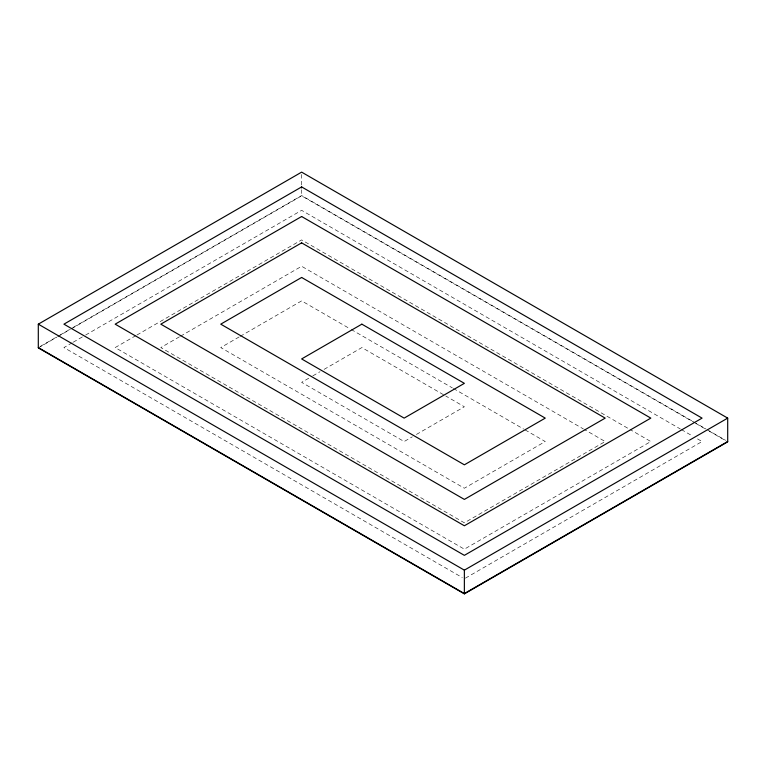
<?xml version="1.0" encoding="UTF-8"?>
<svg xmlns="http://www.w3.org/2000/svg" width="766" height="766" viewBox="0 0 766 766"><rect width="100%" height="100%" fill="white"/><g stroke="black" fill="none" stroke-linecap="round" stroke-linejoin="round"><path stroke-width="0.57" stroke-dasharray="3.83 2.87" d="M40.368 346.376L58.953 335.642M59.987 335.048L72.377 327.896M73.412 327.302L301.632 195.541L692.541 421.233M38.3 347.879L56.885 337.145M57.919 336.552L70.309 329.399M71.343 328.805L301.632 195.847L694.609 422.736M72.196 342.795L63.932 347.572L462.3 577.574M73.23 342.201L84.595 335.632M85.629 335.039L301.632 210.334L680.342 428.989M135.888 335.613L115.178 347.572L464.368 549.174L650.822 441.532L630.102 429.563M136.923 335.01L301.632 239.921L629.068 428.97M179.455 336.81L160.812 347.572L464.368 522.824L605.188 441.532L584.468 429.563M180.489 336.217L301.632 266.271L583.424 428.97M239.174 336.935L220.752 347.572L464.368 488.229L545.248 441.532L524.605 429.611M240.198 336.341L301.632 300.875L350.148 328.882M308.775 378.222L301.632 382.339L404.142 441.532L412.309 436.812M312.854 375.857L320.006 371.73M324.085 369.375L361.858 347.572L444.701 395.4M416.398 434.456L464.368 406.756L445.735 395.993M465.402 578.167L702.068 441.532L696.897 438.545M693.575 421.827L705.984 428.989M707.018 429.592L725.632 440.335M695.643 423.33L704.95 428.701M709.086 431.095L727.7 441.838M681.376 429.582L692.761 436.151M351.182 329.485L452.342 387.893M453.376 388.486L523.571 429.017M301.632 174.466L301.632 188.513M301.632 189.69L301.632 195.847"/><path stroke-width="1.15" d="M38.3 324.162L301.632 172.13L727.7 418.121L727.7 441.838L464.368 593.87L38.3 347.879L38.3 324.162L464.368 570.153L727.7 418.121M727.7 441.532L464.368 593.564L38.3 347.572M464.368 570.153L464.368 593.87M301.632 186.923L63.932 324.162L464.368 555.35L702.068 418.121L301.632 186.923M301.632 216.51L115.178 324.162L464.368 525.773L650.822 418.121L301.632 216.51M301.632 242.86L160.812 324.162L464.368 499.413L605.188 418.121L301.632 242.86M301.632 277.464L220.752 324.162L464.368 464.818L545.248 418.121L301.632 277.464M361.858 324.162L301.632 358.938L404.142 418.121L464.368 383.345L361.858 324.162"/></g></svg>
